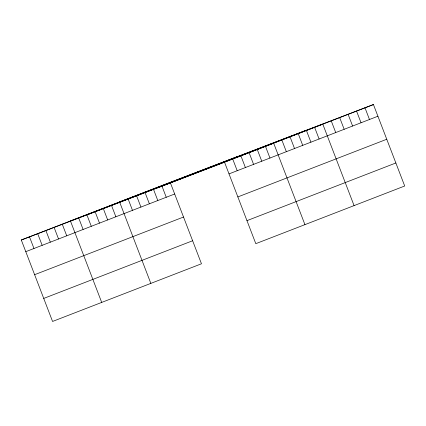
<?xml version="1.0" encoding="UTF-8"?>
<svg xmlns="http://www.w3.org/2000/svg" width="426" height="426" viewBox="0 0 426 426"><rect width="100%" height="100%" fill="white"/><g stroke="black" fill="none" stroke-linecap="round" stroke-linejoin="round"><path stroke-width="0.64" d="M170.198 182.328L201.466 263.779L52.568 321.449L21.3 239.998L170.198 182.328L373.432 104.551L404.7 186.002L255.802 243.672L224.534 162.221L373.432 104.551M88.368 214.331L237.266 156.661M157.466 187.887L306.369 130.218M25.784 251.67L174.681 194M229.012 173.893L377.915 116.229M34.623 274.695L183.521 217.031M237.852 196.924L386.755 139.254M43.729 298.424L192.627 240.754M246.963 220.647L395.86 162.977M21.3 239.998L224.534 162.221M364.997 107.821L369.475 119.493M356.557 111.085L361.04 122.763M348.122 114.354L352.6 126.032M339.682 117.624L344.165 129.296M331.247 120.888L335.725 132.566M354.075 205.614L322.807 124.158L119.573 201.935L150.841 283.386M314.617 127.331L319.101 139.004M306.427 130.5L310.911 142.177M298.237 133.673L302.721 145.351M290.047 136.847L294.531 148.52M281.858 140.016L286.341 151.693M304.936 224.64L273.668 143.189L70.439 220.966L101.702 302.417M265.478 146.363L269.962 158.035M257.288 149.531L261.772 161.209M249.103 152.705L253.582 164.377M240.914 155.873L245.392 167.551M232.724 159.047L237.202 170.725M161.763 185.592L166.246 197.27M153.323 188.862L157.806 200.54M144.888 192.131L149.372 203.804M136.448 195.401L140.931 207.073M128.013 198.665L132.491 210.343M111.383 205.108L115.867 216.781M103.193 208.277L107.677 219.954M95.003 211.45L99.487 223.123M86.813 214.619L91.297 226.297M78.629 217.792L83.107 229.47M62.249 224.135L66.728 235.812M54.059 227.308L58.538 238.986M45.87 230.482L50.348 242.154M37.68 233.65L42.163 245.328M29.49 236.824L33.973 248.502"/></g></svg>
